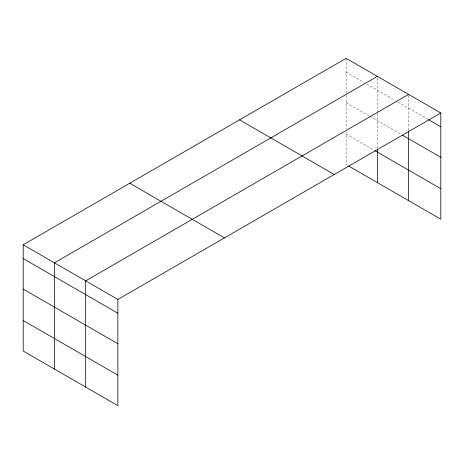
<?xml version="1.0" encoding="UTF-8"?>
<svg xmlns="http://www.w3.org/2000/svg" width="464" height="464" viewBox="0 0 464 464"><rect width="100%" height="100%" fill="white"/><g stroke="black" fill="none" stroke-linecap="round" stroke-linejoin="round"><path stroke-width="0.35" stroke-dasharray="2.32 1.74" d="M377.377 113.576L377.377 148.526M377.377 112.868L377.377 76.369M408.616 130.193L408.616 94.407M346.132 72.129L364.252 82.586M366.751 84.03L395.496 100.624M397.99 102.068L427.802 119.277M346.132 102.631L369.251 115.977M369.878 116.342L401.116 134.374M346.132 134.061L374.251 150.295M347.385 165.288L346.132 164.569L346.132 131.921M346.132 58.331L346.132 94.83M346.132 95.538L346.132 129.062"/><path stroke-width="0.7" d="M408.616 130.9L408.616 200.639M23.2 244.777L117.868 299.431L117.868 405.669L23.2 351.016L23.2 244.777L346.132 58.331L440.8 112.984L440.8 219.223L348.632 166.013M377.377 76.369L54.439 262.815L54.439 369.048M408.616 94.407L85.678 280.848L85.678 387.086M117.868 299.431L440.8 112.984M428.423 119.637L440.8 126.782M402.363 135.099L440.8 157.29M374.877 150.655L440.8 188.715M239.569 119.857L334.231 174.516M129.769 183.251L224.431 237.904M23.2 258.57L117.868 313.229M23.2 289.078L117.868 343.731M23.2 320.508L117.868 375.161M377.377 149.24L377.377 182.607"/></g></svg>
